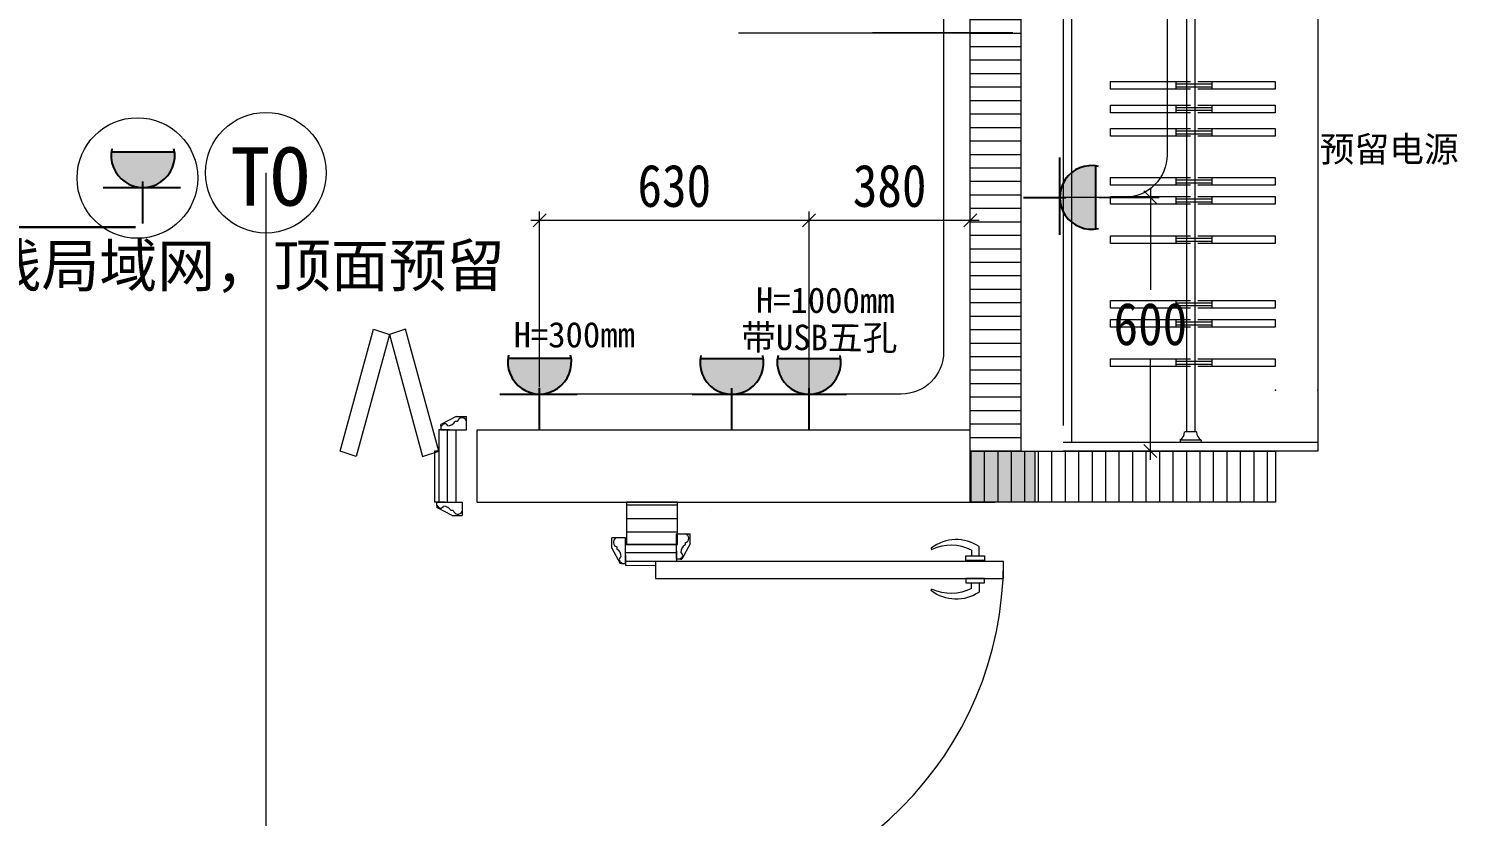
# Model space of a CAD drawing. Header units: millimetres. Extents: x -41640 to 3079702, y -5257903 to 68462.
# Drawn here: x 58346 to 61731, y 13134 to 14990 of the extents above; entities that cross this region are included whole.
import ezdxf

# ---------------------------------------------------------------- set-up
doc = ezdxf.new("R2010")
doc.units = ezdxf.units.MM
doc.header["$LTSCALE"] = 10
doc.linetypes.add('CONTINOUS', pattern=[0])
doc.layers.get('0').update_dxf_attribs({"color": 255})
doc.layers.get('Defpoints').update_dxf_attribs({"color": 255})
for name, color, linetype, lineweight in [('1弱电插座布线图', 6, 'Continuous', 30), ('1弱电插座布置图', 6, 'Continuous', 30), ('1强弱电插座尺寸', 5, 'Continuous', 0), ('1强电插座布线图', 1, 'Continuous', 30), ('1强电插座布置图', 1, 'Continuous', 30), ('浅线', 251, 'CONTINOUS', 0)]:
    doc.layers.add(name, color=color, linetype=linetype, lineweight=lineweight)
doc.layers.add('2323', color=4, linetype='Continuous')
doc.layers.add('LAYER2', color=8, linetype='Continuous')
doc.styles.add('_宋体', font='')
doc.styles.get("Standard").update_dxf_attribs({"font": ''})
doc.styles.add('夏建东', font='', dxfattribs={"width": 0.85})
doc.styles.add('宋', font='')
doc.styles.get('_宋体').set_extended_font_data('SimSun')
doc.styles.get('Standard').set_extended_font_data('SimSun')
doc.styles.get('夏建东').set_extended_font_data('SimSun')
doc.styles.get('宋').set_extended_font_data('FangSong_GB2312')
doc.dimstyles.new('g', dxfattribs={"dimtxt": 100, "dimasz": 31, "dimexe": 21, "dimexo": 30, "dimgap": 31, "dimtad": 1, "dimtih": 1, "dimtoh": 1, "dimdec": 0, "dimrnd": 10, "dimdsep": 46, "dimtxsty": '夏建东', "dimblk": 'OBLIQUE', "dimcen": 2.5, "dimdle": 21, "dimclrd": 5, "dimclre": 5, "dimclrt": 5, "dimadec": 0, "dimazin": 0, "dimtfac": 1, "dimtdec": 0, "dimtmove": 2, "dimatfit": 3, "dimldrblk": 'DOT', "dimfxl": 300, "dimlwd": -1, "dimlwe": -1, "dimarcsym": 1})
pattern_1 = [(180, (-413964.42, -221526.447), (-5e-15, -31.75), [])]

# ---------------------------------------------------------------- blocks, each defined once
blk = doc.blocks.new('_Oblique')
at = {"color": 0, "linetype": 'ByBlock', "lineweight": -2}
blk.add_line((-0.5, -0.5), (0.5, 0.5), dxfattribs=at)
blk = doc.blocks.new('*D934')
at = {"layer": '1强弱电插座尺寸', "color": 5, "ltscale": 0.01}
for p, q in [((60867.5, 14592.5), (61009.8, 14592.5)), ((60988.8, 14613.5), (60988.8, 14374.6)), ((60988.8, 13973.8), (60988.8, 14212.6)), ((60903.7, 13994.8), (61009.8, 13994.8))]:
    blk.add_line(p, q, dxfattribs=at)
at = {"layer": 'Defpoints', "color": 0, "linetype": 'ByBlock', "lineweight": 30, "ltscale": 0.01}
for p in [(60837.5, 14592.5), (60988.8, 14592.5), (60873.7, 13994.8)]:
    blk.add_point(p, dxfattribs=at)
at = {"layer": '1强弱电插座尺寸', "color": 5, "linetype": 'ByBlock', "ltscale": 0.01, "xscale": 31, "yscale": 31, "zscale": 31}
for p, rotation in [((60988.8, 14592.5), 90), ((60988.8, 13994.8), 270)]:
    blk.add_blockref('_Oblique', p, dxfattribs=dict(at, rotation=rotation))
at = {"layer": '1强弱电插座尺寸', "color": 5, "linetype": 'ByBlock', "lineweight": 13, "ltscale": 0.01, "insert": (60988.8, 14293.6), "char_height": 100, "attachment_point": 5, "style": '夏建东'}
blk.add_mtext('600', dxfattribs=at)
blk = doc.blocks.new('_Dot')
at = {"color": 0, "linetype": 'ByBlock', "lineweight": -2}
blk.add_line((-0.5, 0), (-1, 0), dxfattribs=at)
at = {"color": 0, "linetype": 'ByBlock', "const_width": 0.5}
blk.add_lwpolyline([(-0.25, 0, 1), (0.25, 0, 1)], format="xyb", close=True, dxfattribs=at)
blk = doc.blocks.new('强电插座')
at = {"lineweight": 0}
h = blk.add_hatch(color=12, dxfattribs=at)
h.set_gradient(color1=(216, 3, 3), color2=(230, 5, 5), tint=1, name='CYLINDER')
h.paths.add_polyline_path([(88497.8, 75989.2, 1.129445), (88497.8, 75909.4)])
at = {"layer": '2323', "color": 1}
for p, q in [((88452.6, 75999.6), (88452.6, 75902)), ((88497.8, 75989.2), (88497.8, 75909.4)), ((88407.2, 75949.3), (88460.4, 75949.3))]:
    blk.add_line(p, q, dxfattribs=at)
blk.add_arc((88492.9, 75949.3), 40.2, 77.2553, 282.7447, dxfattribs=at)
at = {"layer": 'LAYER2', "color": 1, "ltscale": 20}
blk.add_line((88456.4, 75966.1), (88456.4, 75966.1), dxfattribs=at)
blk = doc.blocks.new('*D971')
at = {"layer": '1强弱电插座尺寸', "color": 5, "ltscale": 0.01}
for p, q in [((60184.7, 14123.4), (60184.7, 14559.3)), ((60564.5, 14120.6), (60564.5, 14559.3)), ((60585.5, 14538.3), (60163.7, 14538.3))]:
    blk.add_line(p, q, dxfattribs=at)
at = {"layer": 'Defpoints', "color": 0, "linetype": 'ByBlock', "lineweight": 30, "ltscale": 0.01}
for p in [(60184.7, 14538.3), (60184.7, 14093.4), (60564.5, 14090.6)]:
    blk.add_point(p, dxfattribs=at)
at = {"layer": '1强弱电插座尺寸', "color": 5, "linetype": 'ByBlock', "ltscale": 0.01, "xscale": 31, "yscale": 31, "zscale": 31, "rotation": 180}
blk.add_blockref('_Oblique', (60184.7, 14538.3), dxfattribs=at)
at = {"layer": '1强弱电插座尺寸', "color": 5, "linetype": 'ByBlock', "ltscale": 0.01, "xscale": 31, "yscale": 31, "zscale": 31}
blk.add_blockref('_Oblique', (60564.5, 14538.3), dxfattribs=at)
at = {"layer": '1强弱电插座尺寸', "color": 5, "linetype": 'ByBlock', "lineweight": 13, "ltscale": 0.01, "insert": (60374.6, 14619.3), "char_height": 100, "attachment_point": 5, "style": '夏建东'}
blk.add_mtext('380', dxfattribs=at)
blk = doc.blocks.new('*D972')
at = {"layer": '1强弱电插座尺寸', "color": 5, "ltscale": 0.01}
for p, q in [((59550, 14146.5), (59550, 14559.3)), ((60184.7, 14123.4), (60184.7, 14559.3)), ((60205.7, 14538.3), (59529, 14538.3))]:
    blk.add_line(p, q, dxfattribs=at)
at = {"layer": 'Defpoints', "color": 0, "linetype": 'ByBlock', "lineweight": 30, "ltscale": 0.01}
for p in [(59550, 14538.3), (59550, 14116.5), (60184.7, 14093.4)]:
    blk.add_point(p, dxfattribs=at)
at = {"layer": '1强弱电插座尺寸', "color": 5, "linetype": 'ByBlock', "ltscale": 0.01, "xscale": 31, "yscale": 31, "zscale": 31, "rotation": 180}
blk.add_blockref('_Oblique', (59550, 14538.3), dxfattribs=at)
at = {"layer": '1强弱电插座尺寸', "color": 5, "linetype": 'ByBlock', "ltscale": 0.01, "xscale": 31, "yscale": 31, "zscale": 31}
blk.add_blockref('_Oblique', (60184.7, 14538.3), dxfattribs=at)
at = {"layer": '1强弱电插座尺寸', "color": 5, "linetype": 'ByBlock', "lineweight": 13, "ltscale": 0.01, "insert": (59867.3, 14619.3), "char_height": 100, "attachment_point": 5, "style": '夏建东'}
blk.add_mtext('630', dxfattribs=at)

msp = doc.modelspace()

# ---------------------------------------------------------------- hatches: boundary and pattern name
at = {"layer": '浅线', "ltscale": 0.5}
h = msp.add_hatch(dxfattribs=at)
h.set_pattern_fill('ANSI31', color=256, scale=10, angle=135)
h.set_pattern_definition([(180, (-414064.742, -221462.65), (-5e-15, -31.75), [])])
h.paths.add_polyline_path([(60683.4, 16838.6), (60683.2, 16838.6), (60683.2, 16958.6), (60683.2, 17183.6), (60564.5, 17184), (60564.5, 13995), (60684.5, 13994.6)])
h = msp.add_hatch(dxfattribs=at)
h.set_pattern_fill('ANSI31', color=256, scale=10, angle=45)
h.set_pattern_definition([(90, (-414064.42, -221526.447), (-31.75, 5e-15), [])])
h.paths.add_polyline_path([(60564.5, 13994.8), (61283.6, 13994.8), (61283.6, 13874.8), (60564.5, 13874.8)])
h = msp.add_hatch(color=256, dxfattribs=at)
h.dxf.hatch_style = 1
h.paths.add_polyline_path([(60716.4, 13874.7), (60716.4, 13994.7), (60566.4, 13994.7), (60566.4, 13874.7)])
h = msp.add_hatch(dxfattribs=at)
h.set_pattern_fill('ANSI31', color=256, scale=10, angle=135)
h.set_pattern_definition(pattern_1)
h.paths.add_polyline_path([(52137.6, 13009.8), (52347.6, 13009.8), (52347.6, 12319.8), (52137.6, 12319.8)])
h.paths.add_polyline_path([(59837.7, 13774.8), (59957.7, 13774.8), (59957.6, 13874.8), (59837.6, 13874.8)])
edge = h.paths.add_edge_path()
edge.add_line((52397.6, 7529.8), (52347.6, 7529.8))
edge.add_line((52347.6, 7529.8), (52347.6, 10679.8))
edge.add_line((52347.6, 10679.8), (52227.6, 10679.8))
edge.add_line((52227.6, 10679.8), (52227.6, 10329.8))
h.paths.add_polyline_path([(59837.7, 13774.8), (59957.7, 13774.8), (59957.6, 13874.8), (59837.6, 13874.8)])
h = msp.add_hatch(dxfattribs=at)
h.set_pattern_fill('ANSI31', color=256, scale=10, angle=135)
h.set_pattern_definition(pattern_1)
h.paths.add_polyline_path([(59754.7, 13774.8), (59874.7, 13774.8), (59874.6, 13874.7), (59754.6, 13874.7)])

# ---------------------------------------------------------------- linework, layer by layer
at = {"layer": '1弱电插座布线图', "lineweight": 0, "ltscale": 0.1}
msp.add_lwpolyline([(58905.1, 14650.6), (58905.1, 12425.1)], dxfattribs=at)
at = {"layer": '1弱电插座布置图', "color": 6, "linetype": 'ByBlock', "lineweight": 9}
msp.add_circle((58905.1, 14650.6), 142.1, dxfattribs=at)
at = {"layer": '1强电插座布线图', "lineweight": 0, "ltscale": 0.1}
for points in [[(53807.6, 9161.7), (53753, 9161.7, 0.414214), (53653, 9061.7), (53653, 7744.5, -0.414214), (53553, 7644.5), (52519.2, 7644.5, -0.414214), (52419.2, 7744.5), (52419.2, 17040.2, -0.414214), (52519.2, 17140.2), (57215.7, 17140.2, -0.414214), (57315.7, 17040.2), (57315.7, 13819.8, 0.414214), (57415.7, 13719.8), (57673.2, 13719.8, 0.414214), (57773.2, 13819.8), (57773.2, 16979.2, -0.414214), (57873.2, 17079.2), (60401.8, 17079.2, -0.414214), (60501.8, 16979.2), (60501.8, 14228.9, -0.414214), (60401.8, 14128.9), (59456.3, 14128.9)], [(59154.7, 12663.5), (59154.7, 12337.2, -0.414214), (59054.7, 12237.2), (57880.9, 12237.2, 0.414214), (57780.9, 12137.2), (57780.9, 11544, 0.414214), (57880.9, 11444), (59476.2, 11444, -0.414214), (59576.2, 11344), (59576.2, 10505.9, 0.414214), (59676.2, 10405.9), (61046.9, 10405.9, 0.414214), (61146.9, 10505.9), (61146.9, 12642.5, -0.414214), (61246.9, 12742.5), (65144.5, 12742.5, 0.414214), (65244.5, 12842.5), (65244.5, 16771.5), (64711.7, 17102.9), (61028.1, 17102.9), (61028.1, 14692.5, -0.414214), (60928.1, 14592.5), (60690.2, 14592.5)]]:
    msp.add_lwpolyline(points, format="xyb", dxfattribs=at)
at = {"layer": '1强电插座布线图', "linetype": 'Continuous', "lineweight": 30}
msp.add_lwpolyline([(57672.6, 14522.6), (58598.2, 14522.6)], dxfattribs=at)
at = {"layer": '1强电插座布置图', "color": 1, "linetype": 'ByBlock', "lineweight": 9}
msp.add_circle((58602.5, 14638.1), 142.1, dxfattribs=at)
at = {"layer": '浅线', "ltscale": 0.5}
for p, q in [((60564.5, 13994.8), (60564.5, 17199.8)), ((60684.8, 13995.4), (60683.6, 17199.8)), ((60783.6, 16879.8), (60783.6, 14054.8)), ((60803.6, 14014.8), (60803.6, 16859.8)), ((61383.6, 16879.8), (61383.6, 13994.8)), ((61073.9, 15597.2, 0), (61073.9, 14039.8, 0)), ((61093.9, 15597.2, 0), (61093.9, 14039.8, 0)), ((60018.6, 14979.8), (60577.6, 14979.8)), ((60664.5, 14979.8), (60334.5, 14979.8)), ((60894.6, 14847.3, 0), (60894.6, 14865.1, 0)), ((60894.6, 14865.1, 0), (61083, 14865.1, 0)), ((61049.4, 14847.3, 0), (61049.4, 14865.1, 0)), ((61134.6, 14859.1, 0), (61049.4, 14859.1, 0)), ((61101, 14865.1, 0), (61282.7, 14865.1, 0)), ((61134.6, 14847.3, 0), (61134.6, 14865.1, 0)), ((61282.7, 14865.1, 0), (61282.7, 14847.3, 0)), ((61083, 14847.3, 0), (60894.6, 14847.3, 0)), ((61134.6, 14852.1, 0), (61049.4, 14852.1, 0)), ((61282.7, 14847.3, 0), (61101, 14847.3, 0)), ((60894.6, 14792, 0), (60894.6, 14809.7, 0)), ((60894.6, 14809.7, 0), (61083, 14809.7, 0)), ((61083, 14792, 0), (60894.6, 14792, 0)), ((61049.4, 14792, 0), (61049.4, 14809.7, 0)), ((61134.6, 14803.8, 0), (61049.4, 14803.8, 0)), ((61134.6, 14796.8, 0), (61049.4, 14796.8, 0)), ((61101, 14809.7, 0), (61282.7, 14809.7, 0)), ((61282.7, 14792, 0), (61101, 14792, 0)), ((61134.6, 14792, 0), (61134.6, 14809.7, 0)), ((61282.7, 14809.7, 0), (61282.7, 14792, 0)), ((60894.6, 14736.6, 0), (60894.6, 14754.4, 0)), ((60894.6, 14754.4, 0), (61083, 14754.4, 0)), ((61083, 14736.6, 0), (60894.6, 14736.6, 0)), ((61049.4, 14736.6, 0), (61049.4, 14754.4, 0)), ((61134.6, 14748.5, 0), (61049.4, 14748.5, 0)), ((61134.6, 14741.5, 0), (61049.4, 14741.5, 0)), ((61101, 14754.4, 0), (61282.7, 14754.4, 0)), ((61282.7, 14736.6, 0), (61101, 14736.6, 0)), ((61134.6, 14736.6, 0), (61134.6, 14754.4, 0)), ((61282.7, 14754.4, 0), (61282.7, 14736.6, 0)), ((60894.6, 14621.5, 0), (60894.6, 14639.2, 0)), ((60894.6, 14639.2, 0), (61083, 14639.2, 0)), ((61083, 14621.5, 0), (60894.6, 14621.5, 0)), ((61049.4, 14621.5, 0), (61049.4, 14639.2, 0)), ((61134.6, 14633.3, 0), (61049.4, 14633.3, 0)), ((61134.6, 14626.3, 0), (61049.4, 14626.3, 0)), ((61101, 14639.2, 0), (61282.7, 14639.2, 0)), ((61282.7, 14621.5, 0), (61101, 14621.5, 0)), ((61134.6, 14621.5, 0), (61134.6, 14639.2, 0)), ((61282.7, 14639.2, 0), (61282.7, 14621.5, 0)), ((60894.6, 14576.7, 0), (60894.6, 14594.4, 0)), ((60894.6, 14594.4, 0), (61083, 14594.4, 0)), ((61049.4, 14576.7, 0), (61049.4, 14594.4, 0)), ((61134.6, 14588.5, 0), (61049.4, 14588.5, 0)), ((61101, 14594.4, 0), (61282.7, 14594.4, 0)), ((61134.6, 14576.7, 0), (61134.6, 14594.4, 0)), ((61282.7, 14594.4, 0), (61282.7, 14576.7, 0)), ((61083, 14576.7, 0), (60894.6, 14576.7, 0)), ((61134.6, 14581.5, 0), (61049.4, 14581.5, 0)), ((61282.7, 14576.7, 0), (61101, 14576.7, 0)), ((60894.6, 14483.7, 0), (60894.6, 14501.5, 0)), ((60894.6, 14501.5, 0), (61083, 14501.5, 0)), ((61049.4, 14483.7, 0), (61049.4, 14501.5, 0)), ((61134.6, 14495.5, 0), (61049.4, 14495.5, 0)), ((61134.6, 14488.5, 0), (61049.4, 14488.5, 0)), ((61101, 14501.5, 0), (61282.7, 14501.5, 0)), ((61134.6, 14483.7, 0), (61134.6, 14501.5, 0)), ((61282.7, 14501.5, 0), (61282.7, 14483.7, 0)), ((61083, 14483.7, 0), (60894.6, 14483.7, 0)), ((61282.7, 14483.7, 0), (61101, 14483.7, 0)), ((60894.6, 14331.8, 0), (60894.6, 14349.5, 0)), ((60894.6, 14349.5, 0), (61083, 14349.5, 0)), ((61049.4, 14331.8, 0), (61049.4, 14349.5, 0)), ((61101, 14349.5, 0), (61282.7, 14349.5, 0)), ((61134.6, 14331.8, 0), (61134.6, 14349.5, 0)), ((61282.7, 14349.5, 0), (61282.7, 14331.8, 0)), ((61083, 14331.8, 0), (60894.6, 14331.8, 0)), ((61134.6, 14343.6, 0), (61049.4, 14343.6, 0)), ((61134.6, 14336.6, 0), (61049.4, 14336.6, 0)), ((61282.7, 14331.8, 0), (61101, 14331.8, 0)), ((59080.1, 13994.3), (59158.3, 14281.8)), ((59158.3, 14281.8), (59196.3, 14269.3)), ((59234.3, 14281.8), (59196.3, 14269.3)), ((59312.4, 13994.3), (59234.3, 14281.8)), ((60894.6, 14287, 0), (60894.6, 14304.7, 0)), ((60894.6, 14304.7, 0), (61083, 14304.7, 0)), ((61083, 14287, 0), (60894.6, 14287, 0)), ((61049.4, 14287, 0), (61049.4, 14304.7, 0)), ((61134.6, 14298.8, 0), (61049.4, 14298.8, 0)), ((61134.6, 14291.8, 0), (61049.4, 14291.8, 0)), ((61101, 14304.7, 0), (61282.7, 14304.7, 0)), ((61282.7, 14287, 0), (61101, 14287, 0)), ((61134.6, 14287, 0), (61134.6, 14304.7, 0)), ((61282.7, 14304.7, 0), (61282.7, 14287, 0)), ((61383.6, 14294.9), (61383.6, 14014.8)), ((59196.3, 14269.3), (59118.1, 13981.8)), ((59196.3, 14269.3), (59274.4, 13981.8)), ((60894.6, 14194.1, 0), (60894.6, 14211.8, 0)), ((60894.6, 14211.8, 0), (61083, 14211.8, 0)), ((61083, 14194.1, 0), (60894.6, 14194.1, 0)), ((61049.4, 14194.1, 0), (61049.4, 14211.8, 0)), ((61134.6, 14205.9, 0), (61049.4, 14205.9, 0)), ((61134.6, 14198.9, 0), (61049.4, 14198.9, 0)), ((61101, 14211.8, 0), (61282.7, 14211.8, 0)), ((61282.7, 14194.1, 0), (61101, 14194.1, 0)), ((61134.6, 14194.1, 0), (61134.6, 14211.8, 0)), ((61282.7, 14211.8, 0), (61282.7, 14194.1, 0)), ((59312.5, 14044.7), (59312.4, 13874.7)), ((59333.2, 14044.7), (59312.5, 14044.7)), ((59353.7, 14076.4), (59317.5, 14057.4)), ((59317.5, 14053.9), (59317.5, 14057.4)), ((59319.9, 14053.9), (59317.5, 14053.9)), ((59317.5, 14053.9), (59317.5, 14044.7)), ((59317.5, 14044.7), (59377.5, 14044.7)), ((59317.5, 14044.7), (59317.5, 14044.7)), ((59337.5, 14044.7), (59317.5, 14044.7)), ((59332.5, 14044.7), (59332.4, 13874.7)), ((59356.5, 14064.6), (59351.3, 14064.6)), ((59352.5, 14044.7), (59352.4, 13874.7)), ((59353.7, 14076.4), (59377.5, 14076.4)), ((59377.5, 14064.7), (59377.5, 14076.4)), ((59377.5, 14044.7), (59377.5, 14064.7)), ((59402.6, 14044.7), (60564.5, 14044.8)), ((59402.6, 13874.7), (59402.6, 14044.7)), ((61383.6, 14014.8), (60783.6, 14014.8)), ((61108.6, 14020.8), (61058.6, 14020.8)), ((61058.6, 14020.8), (61058.6, 14014.8)), ((61108.6, 14020.8), (61058.6, 14020.8)), ((61058.6, 14020.8), (61058.6, 14014.8)), ((61097.6, 14039.8), (61069.6, 14039.8)), ((61097.6, 14039.8), (61069.6, 14039.8)), ((61108.6, 14020.8), (61108.6, 14014.8)), ((61108.6, 14020.8), (61108.6, 14014.8)), ((59118.1, 13981.8), (59080.1, 13994.3)), ((59274.4, 13981.8), (59312.4, 13994.3)), ((59302.5, 13994.7), (59302.4, 13874.7)), ((59312.5, 13994.7), (59302.5, 13994.7)), ((59312.5, 13994.7), (59302.6, 13994.7)), ((61383.6, 13994.8), (60783.6, 13994.8)), ((61383.6, 13994.8), (60803.6, 13994.8)), ((59307.5, 13874.7), (59302.4, 13874.7)), ((59307.5, 13874.7), (59367.5, 13874.7)), ((59307.5, 13865.5), (59307.5, 13874.7)), ((59307.5, 13874.7), (59307.5, 13874.7)), ((59327.5, 13874.7), (59307.5, 13874.7)), ((59310, 13865.5), (59307.5, 13865.5)), ((59307.5, 13865.5), (59307.5, 13862.1)), ((59343.8, 13843), (59307.5, 13862.1)), ((59346.6, 13854.9), (59341.3, 13854.9)), ((59343.8, 13843), (59367.5, 13843)), ((59367.5, 13874.7), (59367.5, 13854.7)), ((59367.5, 13854.7), (59367.5, 13843)), ((59402.6, 13874.7), (60622.6, 13874.8)), ((59952.6, 13854.8), (59952.6, 13854.8)), ((59952.6, 13854.8), (59952.6, 13854.8)), ((59720.3, 13766.3), (59720.3, 13790.1)), ((59732, 13790.1), (59720.3, 13790.1)), ((59752, 13790.1), (59732, 13790.1)), ((59752, 13730.1), (59752, 13790.1)), ((59872.7, 13774.8), (59752, 13774.9)), ((59872.7, 13739.8), (59872.7, 13799.8)), ((59872.7, 13799.8), (59892.7, 13799.8)), ((59904.4, 13776.1), (59885.3, 13739.8)), ((59892.5, 13778.9), (59892.5, 13773.6)), ((59892.7, 13799.8), (59904.4, 13799.8)), ((59904.4, 13776.1), (59904.4, 13799.8)), ((59720.3, 13766.3), (59739.4, 13730.1)), ((59732.2, 13769.1), (59732.2, 13763.9)), ((59872.7, 13754.8), (59752, 13754.9)), ((59752, 13750.1), (59752, 13730.1)), ((59872.7, 13759.8), (59872.7, 13739.8)), ((59872.7, 13755.6), (59872.7, 13734.8)), ((59881.9, 13739.8), (59872.7, 13739.8)), ((59872.7, 13739.8), (59872.7, 13739.8)), ((59881.9, 13742.3), (59881.9, 13739.8)), ((59881.9, 13739.8), (59885.3, 13739.8)), ((60554.4, 13737.3), (60554.4, 13747.9)), ((60554.4, 13747.9), (60598.4, 13747.9)), ((60567.6, 13761.3), (60567.6, 13747.9)), ((60567.6, 13747.9), (60585.2, 13747.9)), ((60585.2, 13747.9), (60585.2, 13769.9)), ((60598.4, 13747.9), (60598.4, 13737.3)), ((59742.8, 13730.1), (59739.4, 13730.1)), ((59742.8, 13732.5), (59742.8, 13730.1)), ((59742.8, 13730.1), (59752, 13730.1)), ((59872.7, 13734.8), (59752, 13734.9)), ((59752, 13730.1), (59752, 13730.1)), ((59752, 13730.1), (59752, 13724.9)), ((59822.7, 13724.8), (59752, 13724.9)), ((59822.7, 13734.8), (59822.7, 13694.8)), ((60642.7, 13734.8), (59822.7, 13734.8)), ((59822.7, 13734.8), (59822.7, 13725)), ((59822.7, 13734.8), (59822.7, 13724.8)), ((60598.4, 13737.3), (60554.4, 13737.3)), ((60642.7, 13694.8), (60642.7, 13734.8)), ((59822.7, 13694.8), (60642.7, 13694.8)), ((60598.4, 13694.8), (60554.4, 13694.8)), ((60554.4, 13694.8), (60554.4, 13684.3)), ((60554.4, 13684.3), (60598.4, 13684.3)), ((60567.6, 13670.9), (60567.6, 13684.3)), ((60567.6, 13684.3), (60585.2, 13684.3)), ((60585.2, 13684.3), (60585.2, 13662.3)), ((60598.4, 13684.3), (60598.4, 13694.8))]:
    msp.add_line(p, q, dxfattribs=at)
for points in [[(60564.5, 13994.8), (61283.6, 13994.8), (61283.6, 13874.8), (60564.5, 13874.8)], [(60566.3, 13994.8), (60716.4, 13994.8), (60716.4, 13874.8), (60566.3, 13874.8)], [(59754.7, 13774.8), (59874.7, 13774.8), (59874.6, 13874.7), (59754.6, 13874.7)]]:
    msp.add_lwpolyline(points, close=True, dxfattribs=at)
for centre, radius, start, end in [((59326.8, 14051.8), 7.22, 22.1602, 163.1221), ((59333.6, 14075.1), 20.6, 269.7089, 329.1736), ((59367, 14062.8), 10.6, 10.5783, 170.2131), ((61047.6, 14039.8), 21.9, 299.9156, 359.9473), ((61119.5, 14039.8), 21.9, 180.0527, 240.0844), ((61119.5, 14039.8), 21.9, 180.0527, 240.0844), ((59316.9, 13867.6), 7.22, 196.8779, 337.8398), ((59323.7, 13844.3), 20.6, 30.8264, 90.2911), ((59357.5, 13857.4), 11.2, 192.8073, 333.0882), ((59735.5, 13780.2), 11.6, 121.1896, 253.2294), ((59903.1, 13756), 20.6, 120.8264, 180.2911), ((59890.7, 13789.4), 10.6, 279.7869, 79.4217), ((59721.6, 13746.2), 20.6, 359.7089, 59.1736), ((59744.9, 13739.4), 7.22, 112.1602, 253.1221), ((59879.8, 13749.2), 7.22, 286.8779, 67.8398), ((59822.7, 13734.8), 820, 270, 360)]:
    msp.add_arc(centre, radius, start, end, dxfattribs=at)
for centre, major_axis, start_param, end_param in [((60531.2, 13689.4), (68.5, -68.4), 1.764562, 3.000974), ((60519.2, 13666.2), (75.5, -75.4), 1.885046, 2.79053), ((60474, 13765), (1.47, -1.47), 2.873729, 5.638902)]:
    msp.add_ellipse(centre, major_axis=major_axis, ratio=1, start_param=start_param, end_param=end_param, dxfattribs=at)
at = {"layer": '浅线', "ltscale": 0.5, "extrusion": (0, 0, -1)}
for centre, major_axis, start_param, end_param in [((60474, 13667.2), (1.47, 1.47), 2.87538, 5.640553), ((60531.2, 13742.7), (68.4, 68.5), 1.766213, 3.002625), ((60519.2, 13766), (75.4, 75.5), 1.886697, 2.792182)]:
    msp.add_ellipse(centre, major_axis=major_axis, ratio=1, start_param=start_param, end_param=end_param, dxfattribs=at)
at = {"layer": '浅线', "ltscale": 0.5}
for p in [(61283.6, 14138.1), (61383.6, 14138.1)]:
    msp.add_point(p, dxfattribs=at)

# ---------------------------------------------------------------- block references
at = {"layer": '1强电插座布置图', "color": 1, "linetype": 'ByBlock', "lineweight": 9, "xscale": 1.864028126758058, "yscale": 1.864028126758058, "zscale": 1.864028126746416, "rotation": 90}
for p in [(200187.2, -150262.6), (201121.6, -150749.1), (201574.5, -150749.6), (201756.3, -150749.6)]:
    msp.add_blockref('强电插座', p, dxfattribs=at)
at = {"layer": '1强电插座布置图', "color": 1, "linetype": 'ByBlock', "lineweight": 9, "xscale": 1.864028126758058, "yscale": 1.864028126758058, "zscale": 1.864028126746416}
msp.add_blockref('强电插座', (-104103.2, -126979.2), dxfattribs=at)

# ---------------------------------------------------------------- texts
at = {"layer": '1弱电插座布线图', "color": 6, "linetype": 'ByBlock', "lineweight": 9, "insert": (58103.5, 14481.9), "char_height": 100, "attachment_point": 1, "style": '_宋体'}
msp.add_mtext_dynamic_manual_height_columns('\\pt0;无线局域网，顶面预留', width=6445.642, gutter_width=12.5, heights=[0], dxfattribs=at)
at = {"layer": '1弱电插座布置图', "color": 6, "linetype": 'ByBlock', "lineweight": 9, "insert": (58821.6, 14710.3), "char_height": 137.514, "width": 104.226, "attachment_point": 1, "style": '宋'}
msp.add_mtext('{\\fSimSun|b0|i0|c134|p2;TO}', dxfattribs=at)
at = {"layer": '1强弱电插座尺寸', "color": 1, "linetype": 'ByBlock', "lineweight": 9, "char_height": 60, "attachment_point": 9}
for s, insert, width, rotation in [('{\\fSimSun|b0|i0|c134|p2;预留电源}', (61715.2, 14669.5), 438.675, 360), ('H=1000mm', (60385.9, 14318.7), 325.854, 359.8148), ('H=300mm', (59774.4, 14238), 325.854, 360), ('{\\fSimSun|b0|i0|c134|p2;带}USB{\\fSimSun|b0|i0|c134|p2;五孔}', (60392.7, 14225.3), 438.675, 359.8148)]:
    msp.add_mtext(s, dxfattribs=dict(at, insert=insert, width=width, rotation=rotation))

# ---------------------------------------------------------------- dimensions: what is measured, and where the dimension line sits
at = {"layer": '1强弱电插座尺寸', "color": 4, "linetype": 'ByBlock', "lineweight": 13, "ltscale": 0.01}
for base, p1, p2, picture, middle in [((59550, 14538.3), (60184.7, 14093.4), (59550, 14116.5), '*D972', (59867.3, 14619.3)), ((60184.7, 14538.3), (60564.5, 14090.6), (60184.7, 14093.4), '*D971', (60374.6, 14619.3))]:
    dim = msp.add_linear_dim(base=base, p1=p1, p2=p2, dimstyle='g', dxfattribs=at)
    dim.commit()
    dim.dimension.update_dxf_attribs({"geometry": picture, "text_midpoint": middle})
dim = msp.add_linear_dim(base=(60988.8, 14592.5), p1=(60873.7, 13994.8), p2=(60837.5, 14592.5), angle=90, dimstyle='g', dxfattribs=at)
dim.commit()
dim.dimension.update_dxf_attribs({"geometry": '*D934', "text_midpoint": (60988.8, 14293.6)})

doc.saveas('drawing.dxf')
